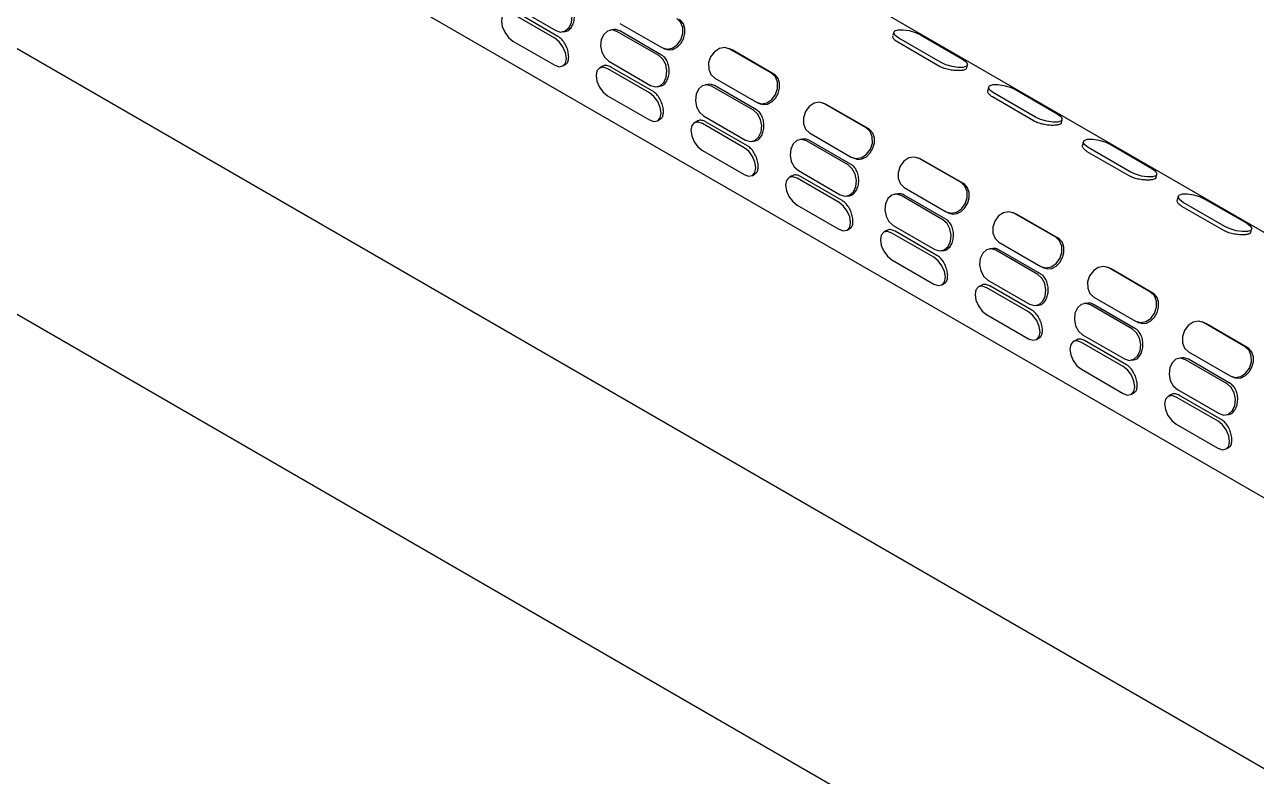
# Model space of a CAD drawing. Extents: x -1084 to 1049, y -151 to 450.
# Drawn here: x -445.6 to -367.4, y 279.1 to 326.7 of the extents above; entities that cross this region are included whole.
import ezdxf

# ---------------------------------------------------------------- set-up
doc = ezdxf.new("R2010")
doc.units = 0
doc.header["$LTSCALE"] = 23.1
doc.header["$MEASUREMENT"] = 0
doc.layers.get('0').update_dxf_attribs({"linetype": 'CONTINUOUS'})

msp = doc.modelspace()

# ---------------------------------------------------------------- linework, layer by layer
at = {"color": 7, "linetype": 'Continuous', "lineweight": 25}
for p, q in [((-309.41427, 280.33027), (-448.57198, 360.6643)), ((-455.86232, 348.03569), (-316.70461, 267.70165)), ((-411.94235, 325.85781), (-414.59374, 327.38843)), ((-414.52419, 327.87291), (-411.8728, 326.3423)), ((-411.74218, 325.97238), (-414.39356, 327.50299)), ((-309.41427, 246.31113), (-448.57198, 326.64517)), ((-407.8077, 326.79742), (-405.15631, 325.26681)), ((-411.46205, 326.25753), (-411.28786, 326.2839)), ((-408.24121, 326.40478), (-408.41541, 326.37842)), ((-405.35327, 324.76304), (-408.00466, 326.29365)), ((-405.16546, 324.79146), (-407.81685, 326.32208)), ((-390.43539, 326.23856), (-390.49331, 326.02379)), ((-387.46937, 324.33216), (-390.12075, 325.86277)), ((-388.73876, 326.07197), (-386.08738, 324.54135)), ((-414.60005, 325.68384), (-411.94866, 324.15323)), ((-405.06743, 325.22363), (-404.91616, 325.1631)), ((-400.78386, 325.15837), (-400.93513, 325.21889)), ((-398.19486, 323.6451), (-400.84625, 325.17572)), ((-400.69345, 325.11458), (-400.78826, 325.14588)), ((-398.04207, 323.58397), (-400.69345, 325.11458)), ((-387.53864, 324.07529), (-390.19002, 325.6059)), ((-408.51438, 324.40352), (-405.86299, 322.87291)), ((-411.42813, 324.10155), (-411.25423, 324.20107)), ((-408.93057, 324.07025), (-409.10447, 323.97072)), ((-405.93254, 322.38843), (-408.58393, 323.91904)), ((-405.73237, 322.50299), (-408.38375, 324.03361)), ((-385.83065, 323.95079), (-385.77273, 324.16556)), ((-405.45224, 322.78814), (-405.27805, 322.81451)), ((-402.23141, 322.9354), (-402.4056, 322.90903)), ((-399.34347, 321.29365), (-401.99485, 322.82426)), ((-399.15566, 321.32208), (-401.80704, 322.85269)), ((-401.79789, 323.32803), (-399.14651, 321.79742)), ((-384.42559, 322.76918), (-384.48351, 322.5544)), ((-408.59024, 322.21445), (-405.93886, 320.68384)), ((-381.52883, 320.6059), (-384.18021, 322.13652)), ((-381.45956, 320.86277), (-384.11094, 322.39338)), ((-382.72896, 322.60258), (-380.07757, 321.07197)), ((-399.05763, 321.75424), (-398.90636, 321.69371)), ((-394.77405, 321.68898), (-394.92532, 321.74951)), ((-392.18505, 320.17572), (-394.83644, 321.70633)), ((-394.68365, 321.64519), (-394.77846, 321.67649)), ((-392.03226, 320.11458), (-394.68365, 321.64519)), ((-405.41832, 320.63216), (-405.24442, 320.73169)), ((-402.92076, 320.60086), (-403.09466, 320.50133)), ((-399.92274, 318.91904), (-402.57412, 320.44965)), ((-402.50457, 320.93414), (-399.85319, 319.40352)), ((-399.72256, 319.03361), (-402.37395, 320.56422)), ((-379.82085, 320.4814), (-379.76293, 320.69617)), ((-395.78809, 319.85864), (-393.1367, 318.32803)), ((-399.44244, 319.31876), (-399.26824, 319.34512)), ((-396.2216, 319.46601), (-396.3958, 319.43964)), ((-393.33366, 317.82426), (-395.98505, 319.35487)), ((-393.14585, 317.85269), (-395.79724, 319.3833)), ((-378.41578, 319.29979), (-378.4737, 319.08502)), ((-375.44975, 317.39338), (-378.10114, 318.92399)), ((-376.71915, 319.13319), (-374.06776, 317.60258)), ((-402.58044, 318.74507), (-399.92905, 317.21445)), ((-393.04782, 318.28485), (-392.89655, 318.22433)), ((-388.76425, 318.21959), (-388.91551, 318.28012)), ((-386.17525, 316.70633), (-388.82663, 318.23694)), ((-388.67384, 318.1758), (-388.76865, 318.2071)), ((-386.02245, 316.64519), (-388.67384, 318.1758)), ((-375.51902, 317.13652), (-378.17041, 318.66713)), ((-399.40851, 317.16277), (-399.23462, 317.2623)), ((-396.49477, 317.46475), (-393.84338, 315.93414)), ((-373.81104, 317.01201), (-373.75312, 317.22678)), ((-396.91096, 317.13147), (-397.08485, 317.03195)), ((-393.91293, 315.44965), (-396.56432, 316.98026)), ((-393.71276, 315.56422), (-396.36414, 317.09483)), ((-393.43263, 315.84937), (-393.25844, 315.87574)), ((-390.21179, 315.99662), (-390.38599, 315.97025)), ((-387.32385, 314.35487), (-389.97524, 315.88548)), ((-387.13604, 314.3833), (-389.78743, 315.91391)), ((-389.77828, 316.38926), (-387.1269, 314.85864)), ((-372.40597, 315.8304), (-372.46389, 315.61563)), ((-370.70934, 315.6638), (-368.05796, 314.13319)), ((-396.57063, 315.27568), (-393.91924, 313.74507)), ((-369.50922, 313.66713), (-372.1606, 315.19774)), ((-369.43995, 313.92399), (-372.09133, 315.45461)), ((-387.03801, 314.81547), (-386.88674, 314.75494)), ((-382.75444, 314.7502), (-382.90571, 314.81073)), ((-380.16544, 313.23694), (-382.81683, 314.76755)), ((-382.66403, 314.70642), (-382.75884, 314.73772)), ((-380.01265, 313.1758), (-382.66403, 314.70642)), ((-455.86232, 314.01656), (-316.70461, 233.68252)), ((-393.39871, 313.69338), (-393.22481, 313.79291)), ((-390.90115, 313.66209), (-391.07505, 313.56256)), ((-387.90312, 311.98026), (-390.55451, 313.51088)), ((-390.48496, 313.99536), (-387.83357, 312.46475)), ((-387.70295, 312.09483), (-390.35433, 313.62544)), ((-367.80123, 313.54263), (-367.74331, 313.7574)), ((-384.20199, 312.52723), (-384.37618, 312.50087)), ((-383.76847, 312.91987), (-381.11709, 311.38926)), ((-390.56082, 311.80629), (-387.90944, 310.27568)), ((-387.42282, 312.37998), (-387.24863, 312.40635)), ((-381.31405, 310.88549), (-383.96543, 312.4161)), ((-381.12624, 310.91391), (-383.77762, 312.44453)), ((-381.02821, 311.34608), (-380.87694, 311.28555)), ((-376.74463, 311.28082), (-376.8959, 311.34134)), ((-374.15563, 309.76755), (-376.80702, 311.29817)), ((-376.65423, 311.23703), (-376.74904, 311.26833)), ((-374.00284, 309.70642), (-376.65423, 311.23703)), ((-387.3889, 310.224), (-387.215, 310.32352)), ((-384.89134, 310.1927), (-385.06524, 310.09317)), ((-384.47515, 310.52597), (-381.82377, 308.99536)), ((-381.89332, 308.51088), (-384.5447, 310.04149)), ((-381.69314, 308.62544), (-384.34453, 310.15606)), ((-377.75867, 309.45048), (-375.10728, 307.91987)), ((-381.41302, 308.91059), (-381.23882, 308.93696)), ((-378.19218, 309.05785), (-378.36638, 309.03148)), ((-375.30424, 307.4161), (-377.95563, 308.94671)), ((-375.11643, 307.44453), (-377.76782, 308.97514)), ((-384.55102, 308.3369), (-381.89963, 306.80629)), ((-375.0184, 307.87669), (-374.86713, 307.81616)), ((-370.73483, 307.81143), (-370.88609, 307.87196)), ((-368.14583, 306.29817), (-370.79721, 307.82878)), ((-378.46535, 307.05659), (-375.81396, 305.52597)), ((-370.64442, 307.76764), (-370.73923, 307.79894)), ((-367.99304, 306.23703), (-370.64442, 307.76764)), ((-381.37909, 306.75461), (-381.2052, 306.85414)), ((-378.88154, 306.72331), (-379.05543, 306.62378)), ((-375.88351, 305.04149), (-378.5349, 306.5721)), ((-375.68334, 305.15606), (-378.33472, 306.68667)), ((-372.18237, 305.58846), (-372.35657, 305.56209)), ((-369.10662, 303.97514), (-371.75801, 305.50575)), ((-371.74886, 305.98109), (-369.09748, 304.45048)), ((-378.54121, 304.86752), (-375.88982, 303.3369)), ((-375.40321, 305.44121), (-375.22902, 305.46757)), ((-369.29443, 303.94671), (-371.94582, 305.47732)), ((-369.00859, 304.4073), (-368.85732, 304.34678)), ((-375.36929, 303.28522), (-375.19539, 303.38475)), ((-372.87173, 303.25392), (-373.04563, 303.1544)), ((-372.45554, 303.5872), (-369.80416, 302.05659)), ((-369.67353, 301.68667), (-372.32491, 303.21728)), ((-369.8737, 301.5721), (-372.52509, 303.10271)), ((-369.3934, 301.97182), (-369.21921, 301.99819)), ((-372.5314, 301.39813), (-369.88002, 299.86752)), ((-369.35948, 299.81583), (-369.18559, 299.91536))]:
    msp.add_line(p, q, dxfattribs=at)
at = {"color": 7, "linetype": 'Continuous', "lineweight": 25, "flags": 128}
for points in [[(-411.8728, 326.3423), (-411.57156, 326.25153), (-411.27737, 326.31846), (-411.03504, 326.5329), (-410.88145, 326.86219), (-410.83998, 327.25621), (-410.91695, 327.65498), (-411.10064, 327.99778), (-411.36308, 328.23242)], [(-414.59374, 327.38843), (-414.87582, 327.48626), (-415.11544, 327.43944), (-415.27612, 327.2551), (-415.33339, 326.9613), (-415.27853, 326.60278), (-415.11991, 326.23411), (-414.88165, 325.91142), (-414.60005, 325.68384)], [(-405.15631, 325.26681), (-404.83825, 325.17442), (-404.49617, 325.23675), (-404.18215, 325.4443), (-403.94399, 325.76548), (-403.81797, 326.15138), (-403.82325, 326.54326), (-403.95904, 326.88146), (-404.20467, 327.11449)], [(-404.91176, 325.17559), (-404.73904, 325.11897), (-404.45886, 325.14763), (-404.18853, 325.28786), (-403.95459, 325.5239), (-403.78284, 325.82537), (-403.69101, 326.15667), (-403.68988, 326.48487), (-403.78508, 326.77682), (-403.97093, 326.99859), (-404.05187, 327.05335), (-404.05187, 327.05335)], [(-411.94866, 324.15323), (-411.66658, 324.0554), (-411.42696, 324.10222), (-411.26628, 324.28656), (-411.20901, 324.58035), (-411.26387, 324.93887), (-411.42249, 325.30754), (-411.66075, 325.63023), (-411.94235, 325.85781)], [(-408.00466, 326.29365), (-408.3059, 326.38441), (-408.60009, 326.31749), (-408.84242, 326.10305), (-408.99602, 325.77376), (-409.03748, 325.37973), (-408.96051, 324.98097), (-408.77682, 324.63817), (-408.51438, 324.40352)], [(-390.12075, 325.86277), (-390.35, 326.03344), (-390.43914, 326.19405), (-390.37462, 326.32015), (-390.16625, 326.39254), (-389.84576, 326.4002), (-389.46193, 326.34197), (-389.07321, 326.22671), (-388.73876, 326.07197)], [(-400.84625, 325.17572), (-401.16431, 325.2681), (-401.50639, 325.20577), (-401.82041, 324.99822), (-402.05857, 324.67704), (-402.18459, 324.29114), (-402.17931, 323.89926), (-402.04352, 323.56106), (-401.79789, 323.32803)], [(-405.86299, 322.87291), (-405.56175, 322.78214), (-405.26757, 322.84907), (-405.02523, 323.06351), (-404.87164, 323.3928), (-404.83017, 323.78683), (-404.90714, 324.18559), (-405.09083, 324.52839), (-405.35327, 324.76304)], [(-386.08738, 324.54135), (-385.85813, 324.37069), (-385.76898, 324.21008), (-385.83351, 324.08398), (-386.04188, 324.01159), (-386.36237, 324.00392), (-386.7462, 324.06215), (-387.13492, 324.17741), (-387.46937, 324.33216)], [(-408.58393, 323.91904), (-408.86601, 324.01687), (-409.10564, 323.97005), (-409.26631, 323.78571), (-409.32358, 323.49192), (-409.26873, 323.13339), (-409.1101, 322.76472), (-408.87185, 322.44204), (-408.59024, 322.21445)], [(-399.14651, 321.79742), (-398.82844, 321.70504), (-398.48636, 321.76737), (-398.17234, 321.97492), (-397.93419, 322.29609), (-397.80816, 322.68199), (-397.81344, 323.07388), (-397.94924, 323.41208), (-398.19486, 323.6451)], [(-398.90195, 321.7062), (-398.72923, 321.64958), (-398.44905, 321.67824), (-398.17872, 321.81847), (-397.94478, 322.05451), (-397.77304, 322.35598), (-397.6812, 322.68728), (-397.68008, 323.01548), (-397.77528, 323.30743), (-397.96112, 323.5292), (-398.04207, 323.58397), (-398.04207, 323.58397)], [(-401.99485, 322.82426), (-402.2961, 322.91503), (-402.59028, 322.8481), (-402.83262, 322.63366), (-402.98621, 322.30437), (-403.02768, 321.91034), (-402.95071, 321.51158), (-402.76702, 321.16878), (-402.50457, 320.93414)], [(-384.11094, 322.39338), (-384.34019, 322.56405), (-384.42934, 322.72466), (-384.36482, 322.85076), (-384.15645, 322.92315), (-383.83595, 322.93081), (-383.45212, 322.87258), (-383.0634, 322.75732), (-382.72896, 322.60258)], [(-405.93886, 320.68384), (-405.65677, 320.58601), (-405.41715, 320.63283), (-405.25648, 320.81717), (-405.1992, 321.11096), (-405.25406, 321.46949), (-405.41269, 321.83816), (-405.65094, 322.16084), (-405.93254, 322.38843)], [(-399.85319, 319.40352), (-399.55194, 319.31276), (-399.25776, 319.37969), (-399.01543, 319.59412), (-398.86183, 319.92342), (-398.82036, 320.31744), (-398.89733, 320.7162), (-399.08102, 321.059), (-399.34347, 321.29365)], [(-394.83644, 321.70633), (-395.1545, 321.79871), (-395.49659, 321.73638), (-395.81061, 321.52883), (-396.04876, 321.20766), (-396.17479, 320.82175), (-396.1695, 320.42987), (-396.03371, 320.09167), (-395.78809, 319.85864)], [(-402.57412, 320.44965), (-402.85621, 320.54748), (-403.09583, 320.50066), (-403.25651, 320.31632), (-403.31378, 320.02253), (-403.25892, 319.66401), (-403.10029, 319.29534), (-402.86204, 318.97265), (-402.58044, 318.74507)], [(-380.07757, 321.07197), (-379.84832, 320.9013), (-379.75918, 320.74069), (-379.8237, 320.61459), (-380.03207, 320.5422), (-380.35256, 320.53453), (-380.73639, 320.59277), (-381.12511, 320.70803), (-381.45956, 320.86277)], [(-393.1367, 318.32803), (-392.81864, 318.23565), (-392.47655, 318.29798), (-392.16253, 318.50553), (-391.92438, 318.8267), (-391.79835, 319.21261), (-391.80364, 319.60449), (-391.93943, 319.94269), (-392.18505, 320.17572)], [(-392.89215, 318.23681), (-392.71943, 318.18019), (-392.43924, 318.20885), (-392.16891, 318.34909), (-391.93497, 318.58512), (-391.76323, 318.8866), (-391.6714, 319.21789), (-391.67027, 319.54609), (-391.76547, 319.83804), (-391.95131, 320.05981), (-392.03226, 320.11458), (-392.03226, 320.11458)], [(-399.92905, 317.21445), (-399.64697, 317.11663), (-399.40735, 317.16344), (-399.24667, 317.34778), (-399.1894, 317.64158), (-399.24425, 318.0001), (-399.40288, 318.36877), (-399.64113, 318.69146), (-399.92274, 318.91904)], [(-395.98505, 319.35487), (-396.28629, 319.44564), (-396.58047, 319.37871), (-396.82281, 319.16428), (-396.9764, 318.83498), (-397.01787, 318.44096), (-396.9409, 318.04219), (-396.75721, 317.69939), (-396.49477, 317.46475)], [(-378.10114, 318.92399), (-378.33038, 319.09466), (-378.41953, 319.25527), (-378.35501, 319.38137), (-378.14664, 319.45376), (-377.82614, 319.46143), (-377.44232, 319.4032), (-377.05359, 319.28794), (-376.71915, 319.13319)], [(-388.82663, 318.23694), (-389.1447, 318.32932), (-389.48678, 318.26699), (-389.8008, 318.05944), (-390.03895, 317.73827), (-390.16498, 317.35237), (-390.1597, 316.96048), (-390.02391, 316.62228), (-389.77828, 316.38926)], [(-393.84338, 315.93414), (-393.54214, 315.84337), (-393.24795, 315.9103), (-393.00562, 316.12473), (-392.85203, 316.45403), (-392.81056, 316.84805), (-392.88753, 317.24682), (-393.07122, 317.58962), (-393.33366, 317.82426)], [(-374.06776, 317.60258), (-373.83852, 317.43191), (-373.74937, 317.2713), (-373.81389, 317.1452), (-374.02226, 317.07281), (-374.34276, 317.06515), (-374.72658, 317.12338), (-375.11531, 317.23864), (-375.44975, 317.39338)], [(-396.56432, 316.98026), (-396.8464, 317.07809), (-397.08602, 317.03127), (-397.2467, 316.84694), (-397.30397, 316.55314), (-397.24911, 316.19462), (-397.09049, 315.82595), (-396.85223, 315.50326), (-396.57063, 315.27568)], [(-387.1269, 314.85864), (-386.80883, 314.76626), (-386.46675, 314.82859), (-386.15273, 315.03614), (-385.91457, 315.35732), (-385.78855, 315.74322), (-385.79383, 316.1351), (-385.92962, 316.4733), (-386.17525, 316.70633)], [(-386.88234, 314.76742), (-386.70962, 314.7108), (-386.42944, 314.73946), (-386.15911, 314.8797), (-385.92517, 315.11573), (-385.75342, 315.41721), (-385.66159, 315.7485), (-385.66046, 316.0767), (-385.75567, 316.36865), (-385.94151, 316.59043), (-386.02245, 316.64519), (-386.02245, 316.64519)], [(-389.97524, 315.88548), (-390.27648, 315.97625), (-390.57067, 315.90932), (-390.813, 315.69489), (-390.9666, 315.36559), (-391.00806, 314.97157), (-390.93109, 314.5728), (-390.7474, 314.23001), (-390.48496, 313.99536)], [(-372.09133, 315.45461), (-372.32058, 315.62527), (-372.40972, 315.78588), (-372.3452, 315.91198), (-372.13683, 315.98438), (-371.81634, 315.99204), (-371.43251, 315.93381), (-371.04379, 315.81855), (-370.70934, 315.6638)], [(-393.91924, 313.74507), (-393.63716, 313.64724), (-393.39754, 313.69406), (-393.23686, 313.87839), (-393.17959, 314.17219), (-393.23445, 314.53071), (-393.39307, 314.89938), (-393.63133, 315.22207), (-393.91293, 315.44965)], [(-382.81683, 314.76755), (-383.13489, 314.85994), (-383.47697, 314.79761), (-383.79099, 314.59006), (-384.02915, 314.26888), (-384.15517, 313.88298), (-384.14989, 313.4911), (-384.0141, 313.1529), (-383.76847, 312.91987)], [(-387.83357, 312.46475), (-387.53233, 312.37398), (-387.23815, 312.44091), (-386.99581, 312.65535), (-386.84222, 312.98464), (-386.80075, 313.37866), (-386.87772, 313.77743), (-387.06141, 314.12023), (-387.32385, 314.35487)], [(-368.05796, 314.13319), (-367.82871, 313.96252), (-367.73956, 313.80192), (-367.80409, 313.67582), (-368.01246, 313.60342), (-368.33295, 313.59576), (-368.71678, 313.65399), (-369.1055, 313.76925), (-369.43995, 313.92399)], [(-390.55451, 313.51088), (-390.83659, 313.60871), (-391.07622, 313.56189), (-391.23689, 313.37755), (-391.29416, 313.08375), (-391.23931, 312.72523), (-391.08068, 312.35656), (-390.84243, 312.03387), (-390.56082, 311.80629)], [(-381.11709, 311.38926), (-380.79902, 311.29687), (-380.45694, 311.3592), (-380.14292, 311.56675), (-379.90477, 311.88793), (-379.77874, 312.27383), (-379.78402, 312.66571), (-379.91982, 313.00391), (-380.16544, 313.23694)], [(-380.87253, 311.29804), (-380.69981, 311.24142), (-380.41963, 311.27008), (-380.1493, 311.41031), (-379.91536, 311.64635), (-379.74362, 311.94782), (-379.65178, 312.27912), (-379.65066, 312.60732), (-379.74586, 312.89927), (-379.9317, 313.12104), (-380.01265, 313.1758), (-380.01265, 313.1758)], [(-387.90944, 310.27568), (-387.62735, 310.17785), (-387.38773, 310.22467), (-387.22706, 310.40901), (-387.16979, 310.7028), (-387.22464, 311.06132), (-387.38327, 311.42999), (-387.62152, 311.75268), (-387.90312, 311.98026)], [(-383.96543, 312.4161), (-384.26668, 312.50686), (-384.56086, 312.43994), (-384.8032, 312.2255), (-384.95679, 311.89621), (-384.99826, 311.50218), (-384.92129, 311.10342), (-384.7376, 310.76062), (-384.47515, 310.52597)], [(-376.80702, 311.29817), (-377.12508, 311.39055), (-377.46717, 311.32822), (-377.78119, 311.12067), (-378.01934, 310.79949), (-378.14537, 310.41359), (-378.14008, 310.02171), (-378.00429, 309.68351), (-377.75867, 309.45048)], [(-381.82377, 308.99536), (-381.52252, 308.90459), (-381.22834, 308.97152), (-380.98601, 309.18596), (-380.83241, 309.51525), (-380.79094, 309.90928), (-380.86791, 310.30804), (-381.0516, 310.65084), (-381.31405, 310.88549)], [(-384.5447, 310.04149), (-384.82679, 310.13932), (-385.06641, 310.0925), (-385.22709, 309.90816), (-385.28436, 309.61437), (-385.2295, 309.25584), (-385.07087, 308.88717), (-384.83262, 308.56449), (-384.55102, 308.3369)], [(-375.10728, 307.91987), (-374.78922, 307.82749), (-374.44713, 307.88982), (-374.13311, 308.09737), (-373.89496, 308.41854), (-373.76893, 308.80444), (-373.77422, 309.19633), (-373.91001, 309.53453), (-374.15563, 309.76755)], [(-374.86273, 307.82865), (-374.69001, 307.77203), (-374.40982, 307.80069), (-374.1395, 307.94092), (-373.90555, 308.17696), (-373.73381, 308.47843), (-373.64198, 308.80973), (-373.64085, 309.13793), (-373.73605, 309.42988), (-373.92189, 309.65165), (-374.00284, 309.70642), (-374.00284, 309.70642)], [(-377.95563, 308.94671), (-378.25687, 309.03748), (-378.55105, 308.97055), (-378.79339, 308.75611), (-378.94698, 308.42682), (-378.98845, 308.03279), (-378.91148, 307.63403), (-378.72779, 307.29123), (-378.46535, 307.05659)], [(-381.89963, 306.80629), (-381.61755, 306.70846), (-381.37793, 306.75528), (-381.21725, 306.93962), (-381.15998, 307.23341), (-381.21483, 307.59194), (-381.37346, 307.96061), (-381.61171, 308.28329), (-381.89332, 308.51088)], [(-370.79721, 307.82878), (-371.11528, 307.92116), (-371.45736, 307.85883), (-371.77138, 307.65128), (-372.00953, 307.33011), (-372.13556, 306.9442), (-372.13028, 306.55232), (-371.99449, 306.21412), (-371.74886, 305.98109)], [(-375.81396, 305.52597), (-375.51272, 305.43521), (-375.21853, 305.50214), (-374.9762, 305.71657), (-374.82261, 306.04587), (-374.78114, 306.43989), (-374.85811, 306.83865), (-375.0418, 307.18145), (-375.30424, 307.4161)], [(-378.5349, 306.5721), (-378.81698, 306.66993), (-379.0566, 306.62311), (-379.21728, 306.43877), (-379.27455, 306.14498), (-379.21969, 305.78646), (-379.06107, 305.41779), (-378.82281, 305.0951), (-378.54121, 304.86752)], [(-369.09748, 304.45048), (-368.77941, 304.3581), (-368.43733, 304.42043), (-368.12331, 304.62798), (-367.88516, 304.94915), (-367.75913, 305.33506), (-367.76441, 305.72694), (-367.9002, 306.06514), (-368.14583, 306.29817)], [(-371.94582, 305.47732), (-372.24706, 305.56809), (-372.54125, 305.50116), (-372.78358, 305.28673), (-372.93718, 304.95743), (-372.97864, 304.56341), (-372.90167, 304.16464), (-372.71799, 303.82184), (-372.45554, 303.5872)], [(-368.85292, 304.35926), (-368.6802, 304.30264), (-368.40002, 304.3313), (-368.12969, 304.47154), (-367.89575, 304.70757), (-367.724, 305.00905), (-367.63217, 305.34034), (-367.63104, 305.66854), (-367.72625, 305.96049), (-367.91209, 306.18226), (-367.99304, 306.23703), (-367.99304, 306.23703)], [(-375.88982, 303.3369), (-375.60774, 303.23908), (-375.36812, 303.28589), (-375.20744, 303.47023), (-375.15017, 303.76403), (-375.20503, 304.12255), (-375.36365, 304.49122), (-375.60191, 304.81391), (-375.88351, 305.04149)], [(-369.80416, 302.05659), (-369.50291, 301.96582), (-369.20873, 302.03275), (-368.96639, 302.24718), (-368.8128, 302.57648), (-368.77133, 302.9705), (-368.8483, 303.36927), (-369.03199, 303.71207), (-369.29443, 303.94671)], [(-372.52509, 303.10271), (-372.80718, 303.20054), (-373.0468, 303.15372), (-373.20747, 302.96939), (-373.26474, 302.67559), (-373.20989, 302.31707), (-373.05126, 301.9484), (-372.81301, 301.62571), (-372.5314, 301.39813)], [(-369.88002, 299.86752), (-369.59793, 299.76969), (-369.35831, 299.81651), (-369.19764, 300.00084), (-369.14037, 300.29464), (-369.19522, 300.65316), (-369.35385, 301.02183), (-369.5921, 301.34452), (-369.8737, 301.5721)]]:
    msp.add_lwpolyline(points, dxfattribs=at)
at = {"color": 7, "linetype": 'Continuous', "lineweight": 25}
for points, knots in [([(-411.28963, 326.29781), (-411.25652, 326.29933), (-411.14104, 326.30463), (-410.97162, 326.43385), (-410.80559, 326.66877), (-410.70659, 326.98392), (-410.68279, 327.33343), (-410.7393, 327.68212), (-410.87622, 327.98973), (-411.0384, 328.17404), (-411.14749, 328.24323), (-411.17527, 328.26085)], [0, 0, 0, 0, 0.05195514, 0.18122709, 0.31105055, 0.43998233, 0.56798358, 0.69643737, 0.82603354, 0.95570239, 1, 1, 1, 1]), ([(-411.26111, 324.21225), (-411.22582, 324.23226), (-411.13721, 324.28252), (-411.0681, 324.47553), (-411.05296, 324.75349), (-411.11135, 325.07816), (-411.23667, 325.40829), (-411.42241, 325.70526), (-411.60366, 325.88588), (-411.71406, 325.95483), (-411.74218, 325.97238)], [0, 0, 0, 0, 0.09499181, 0.23848861, 0.38099982, 0.52248249, 0.66446537, 0.80771095, 0.95103685, 1, 1, 1, 1]), ([(-407.81685, 326.32208), (-407.90335, 326.36303), (-408.04136, 326.42836), (-408.18561, 326.40106), (-408.23944, 326.39087)], [0, 0, 0, 0, 0.626818098, 1, 1, 1, 1]), ([(-390.19002, 325.6059), (-390.26363, 325.6559), (-390.41082, 325.75586), (-390.50792, 325.90872), (-390.48932, 325.9879), (-390.48157, 326.02093)], [0, 0, 0, 0, 0.36830259, 0.73651368, 1, 1, 1, 1]), ([(-405.27982, 322.82842), (-405.24671, 322.82994), (-405.13123, 322.83524), (-404.96181, 322.96446), (-404.79578, 323.19938), (-404.69678, 323.51453), (-404.67298, 323.86405), (-404.7295, 324.21274), (-404.86642, 324.52035), (-405.02859, 324.70465), (-405.13769, 324.77385), (-405.16546, 324.79146)], [0, 0, 0, 0, 0.05195514, 0.18122709, 0.31105055, 0.43998233, 0.56798358, 0.69643737, 0.82603354, 0.95570239, 1, 1, 1, 1]), ([(-408.38375, 324.03361), (-408.46652, 324.06985), (-408.63202, 324.14232), (-408.82549, 324.13557), (-408.90391, 324.07448), (-408.92369, 324.05908)], [0, 0, 0, 0, 0.42789486, 0.85568343, 1, 1, 1, 1]), ([(-385.8424, 323.95365), (-385.84142, 323.94386), (-385.83703, 323.90001), (-385.94543, 323.84962), (-386.15916, 323.80683), (-386.45894, 323.80015), (-386.80078, 323.83142), (-387.14812, 323.90573), (-387.39452, 323.99652), (-387.50939, 324.0593), (-387.53864, 324.07529)], [0, 0, 0, 0, 0.04363645, 0.19527609, 0.34587419, 0.49538541, 0.64542521, 0.79679936, 0.9482584, 1, 1, 1, 1]), ([(-401.80704, 322.85269), (-401.89355, 322.89364), (-402.03155, 322.95898), (-402.1758, 322.93167), (-402.22964, 322.92149)], [0, 0, 0, 0, 0.6268181, 1, 1, 1, 1]), ([(-405.2513, 320.74286), (-405.21601, 320.76288), (-405.1274, 320.81313), (-405.0583, 321.00614), (-405.04315, 321.28411), (-405.10155, 321.60878), (-405.22687, 321.9389), (-405.41261, 322.23587), (-405.59385, 322.4165), (-405.70426, 322.48544), (-405.73237, 322.50299)], [0, 0, 0, 0, 0.09499181, 0.23848861, 0.38099982, 0.52248249, 0.66446537, 0.80771095, 0.95103685, 1, 1, 1, 1]), ([(-384.18021, 322.13652), (-384.25382, 322.18651), (-384.40101, 322.28648), (-384.49811, 322.43933), (-384.47952, 322.51851), (-384.47176, 322.55154)], [0, 0, 0, 0, 0.36830259, 0.73651368, 1, 1, 1, 1]), ([(-399.27001, 319.35904), (-399.23691, 319.36055), (-399.12142, 319.36585), (-398.952, 319.49508), (-398.78598, 319.72999), (-398.68698, 320.04514), (-398.66318, 320.39466), (-398.71969, 320.74335), (-398.85661, 321.05096), (-399.01879, 321.23526), (-399.12788, 321.30446), (-399.15566, 321.32208)], [0, 0, 0, 0, 0.05195514, 0.18122709, 0.31105055, 0.43998233, 0.56798358, 0.69643737, 0.82603354, 0.95570239, 1, 1, 1, 1]), ([(-402.37395, 320.56422), (-402.45671, 320.60046), (-402.62222, 320.67293), (-402.81568, 320.66618), (-402.8941, 320.6051), (-402.91388, 320.58969)], [0, 0, 0, 0, 0.42789486, 0.85568343, 1, 1, 1, 1]), ([(-379.83259, 320.48427), (-379.83161, 320.47447), (-379.82722, 320.43062), (-379.93563, 320.38023), (-380.14935, 320.33745), (-380.44913, 320.33076), (-380.79097, 320.36203), (-381.13831, 320.43634), (-381.38471, 320.52713), (-381.49958, 320.58992), (-381.52883, 320.6059)], [0, 0, 0, 0, 0.04363645, 0.19527609, 0.34587419, 0.49538541, 0.64542521, 0.79679936, 0.9482584, 1, 1, 1, 1]), ([(-399.2415, 317.27347), (-399.2062, 317.29349), (-399.11759, 317.34375), (-399.04849, 317.53675), (-399.03335, 317.81472), (-399.09174, 318.13939), (-399.21706, 318.46951), (-399.4028, 318.76649), (-399.58405, 318.94711), (-399.69445, 319.01605), (-399.72256, 319.03361)], [0, 0, 0, 0, 0.094991808, 0.238488615, 0.380999816, 0.522482491, 0.664465365, 0.807710946, 0.95103685, 1, 1, 1, 1]), ([(-395.79724, 319.3833), (-395.88374, 319.42425), (-396.02174, 319.48959), (-396.166, 319.46229), (-396.21983, 319.4521)], [0, 0, 0, 0, 0.6268181, 1, 1, 1, 1]), ([(-378.17041, 318.66713), (-378.24401, 318.71712), (-378.39121, 318.81709), (-378.4883, 318.96995), (-378.46971, 319.04913), (-378.46195, 319.08215)], [0, 0, 0, 0, 0.36830259, 0.73651368, 1, 1, 1, 1]), ([(-396.36414, 317.09483), (-396.4469, 317.13107), (-396.61241, 317.20354), (-396.80588, 317.19679), (-396.8843, 317.13571), (-396.90408, 317.1203)], [0, 0, 0, 0, 0.42789486, 0.85568343, 1, 1, 1, 1]), ([(-393.26021, 315.88965), (-393.2271, 315.89117), (-393.11162, 315.89646), (-392.9422, 316.02569), (-392.77617, 316.2606), (-392.67717, 316.57576), (-392.65337, 316.92527), (-392.70989, 317.27396), (-392.8468, 317.58157), (-393.00898, 317.76588), (-393.11807, 317.83507), (-393.14585, 317.85269)], [0, 0, 0, 0, 0.05195514, 0.18122709, 0.31105055, 0.43998233, 0.56798358, 0.69643737, 0.82603354, 0.95570239, 1, 1, 1, 1]), ([(-373.82279, 317.01488), (-373.8218, 317.00508), (-373.81741, 316.96123), (-373.92582, 316.91085), (-374.13954, 316.86806), (-374.43933, 316.86137), (-374.78117, 316.89264), (-375.1285, 316.96695), (-375.3749, 317.05774), (-375.48977, 317.12053), (-375.51902, 317.13652)], [0, 0, 0, 0, 0.04363645, 0.19527609, 0.34587419, 0.49538541, 0.64542521, 0.79679936, 0.9482584, 1, 1, 1, 1]), ([(-389.78743, 315.91391), (-389.87393, 315.95487), (-390.01194, 316.0202), (-390.15619, 315.9929), (-390.21002, 315.98271)], [0, 0, 0, 0, 0.6268181, 1, 1, 1, 1]), ([(-393.23169, 313.80408), (-393.1964, 313.8241), (-393.10779, 313.87436), (-393.03869, 314.06736), (-393.02354, 314.34533), (-393.08193, 314.67), (-393.20725, 315.00013), (-393.39299, 315.2971), (-393.57424, 315.47772), (-393.68464, 315.54666), (-393.71276, 315.56422)], [0, 0, 0, 0, 0.09499181, 0.23848861, 0.38099982, 0.52248249, 0.66446537, 0.80771095, 0.95103685, 1, 1, 1, 1]), ([(-372.1606, 315.19774), (-372.23421, 315.24773), (-372.3814, 315.3477), (-372.4785, 315.50056), (-372.4599, 315.57974), (-372.45215, 315.61277)], [0, 0, 0, 0, 0.36830259, 0.73651368, 1, 1, 1, 1]), ([(-387.2504, 312.42026), (-387.21729, 312.42178), (-387.10181, 312.42708), (-386.93239, 312.5563), (-386.76636, 312.79122), (-386.66736, 313.10637), (-386.64356, 313.45588), (-386.70008, 313.80457), (-386.837, 314.11218), (-386.99917, 314.29649), (-387.10827, 314.36568), (-387.13604, 314.3833)], [0, 0, 0, 0, 0.05195514, 0.18122709, 0.31105055, 0.43998233, 0.56798358, 0.69643737, 0.82603354, 0.95570239, 1, 1, 1, 1]), ([(-390.35433, 313.62544), (-390.4371, 313.66168), (-390.6026, 313.73415), (-390.79607, 313.7274), (-390.87449, 313.66632), (-390.89427, 313.65091)], [0, 0, 0, 0, 0.42789486, 0.85568343, 1, 1, 1, 1]), ([(-367.81298, 313.54549), (-367.812, 313.53569), (-367.80761, 313.49185), (-367.91601, 313.44146), (-368.12974, 313.39867), (-368.42952, 313.39198), (-368.77136, 313.42326), (-369.1187, 313.49757), (-369.3651, 313.58836), (-369.47997, 313.65114), (-369.50922, 313.66713)], [0, 0, 0, 0, 0.04363645, 0.19527609, 0.34587419, 0.49538541, 0.64542521, 0.79679936, 0.9482584, 1, 1, 1, 1]), ([(-383.77762, 312.44453), (-383.86413, 312.48548), (-384.00213, 312.55081), (-384.14638, 312.52351), (-384.20022, 312.51332)], [0, 0, 0, 0, 0.6268181, 1, 1, 1, 1]), ([(-387.22188, 310.3347), (-387.18659, 310.35471), (-387.09798, 310.40497), (-387.02888, 310.59798), (-387.01373, 310.87594), (-387.07213, 311.20061), (-387.19745, 311.53074), (-387.38319, 311.82771), (-387.56443, 312.00833), (-387.67484, 312.07728), (-387.70295, 312.09483)], [0, 0, 0, 0, 0.09499181, 0.23848861, 0.38099982, 0.52248249, 0.66446537, 0.80771095, 0.95103685, 1, 1, 1, 1]), ([(-384.34453, 310.15606), (-384.42729, 310.1923), (-384.5928, 310.26477), (-384.78626, 310.25802), (-384.86468, 310.19693), (-384.88446, 310.18153)], [0, 0, 0, 0, 0.42789486, 0.85568343, 1, 1, 1, 1]), ([(-381.24059, 308.95087), (-381.20749, 308.95239), (-381.092, 308.95769), (-380.92258, 309.08691), (-380.75656, 309.32183), (-380.65756, 309.63698), (-380.63376, 309.9865), (-380.69027, 310.33519), (-380.82719, 310.6428), (-380.98937, 310.8271), (-381.09846, 310.8963), (-381.12624, 310.91391)], [0, 0, 0, 0, 0.05195514, 0.18122709, 0.31105055, 0.43998233, 0.56798358, 0.69643737, 0.82603354, 0.95570239, 1, 1, 1, 1]), ([(-381.21208, 306.86531), (-381.17678, 306.88533), (-381.08817, 306.93558), (-381.01907, 307.12859), (-381.00393, 307.40656), (-381.06232, 307.73123), (-381.18764, 308.06135), (-381.37338, 308.35832), (-381.55463, 308.53895), (-381.66503, 308.60789), (-381.69314, 308.62544)], [0, 0, 0, 0, 0.09499181, 0.23848861, 0.38099982, 0.52248249, 0.66446537, 0.80771095, 0.95103685, 1, 1, 1, 1]), ([(-377.76782, 308.97514), (-377.85432, 309.01609), (-377.99232, 309.08143), (-378.13658, 309.05412), (-378.19041, 309.04394)], [0, 0, 0, 0, 0.6268181, 1, 1, 1, 1]), ([(-375.23079, 305.48149), (-375.19768, 305.483), (-375.0822, 305.4883), (-374.91278, 305.61753), (-374.74675, 305.85244), (-374.64775, 306.16759), (-374.62395, 306.51711), (-374.68047, 306.8658), (-374.81738, 307.17341), (-374.97956, 307.35771), (-375.08865, 307.42691), (-375.11643, 307.44453)], [0, 0, 0, 0, 0.05195514, 0.18122709, 0.31105055, 0.43998233, 0.56798358, 0.69643737, 0.82603354, 0.95570239, 1, 1, 1, 1]), ([(-378.33472, 306.68667), (-378.41748, 306.72291), (-378.58299, 306.79538), (-378.77646, 306.78863), (-378.85488, 306.72755), (-378.87466, 306.71214)], [0, 0, 0, 0, 0.42789486, 0.85568343, 1, 1, 1, 1]), ([(-371.75801, 305.50575), (-371.84451, 305.5467), (-371.98252, 305.61204), (-372.12677, 305.58474), (-372.1806, 305.57455)], [0, 0, 0, 0, 0.6268181, 1, 1, 1, 1]), ([(-375.20227, 303.39592), (-375.16698, 303.41594), (-375.07837, 303.4662), (-375.00927, 303.6592), (-374.99412, 303.93717), (-375.05251, 304.26184), (-375.17783, 304.59196), (-375.36357, 304.88894), (-375.54482, 305.06956), (-375.65522, 305.1385), (-375.68334, 305.15606)], [0, 0, 0, 0, 0.09499181, 0.23848861, 0.38099982, 0.52248249, 0.66446537, 0.80771095, 0.95103685, 1, 1, 1, 1]), ([(-369.22098, 302.0121), (-369.18787, 302.01362), (-369.07239, 302.01891), (-368.90297, 302.14814), (-368.73694, 302.38305), (-368.63794, 302.69821), (-368.61414, 303.04772), (-368.67066, 303.39641), (-368.80758, 303.70402), (-368.96975, 303.88833), (-369.07885, 303.95752), (-369.10662, 303.97514)], [0, 0, 0, 0, 0.05195514, 0.18122709, 0.31105055, 0.43998233, 0.56798358, 0.69643737, 0.82603354, 0.95570239, 1, 1, 1, 1]), ([(-372.32491, 303.21728), (-372.40768, 303.25352), (-372.57318, 303.32599), (-372.76665, 303.31924), (-372.84507, 303.25816), (-372.86485, 303.24275)], [0, 0, 0, 0, 0.42789486, 0.85568343, 1, 1, 1, 1]), ([(-369.19246, 299.92653), (-369.15717, 299.94655), (-369.06856, 299.99681), (-368.99946, 300.18981), (-368.98431, 300.46778), (-369.04271, 300.79245), (-369.16803, 301.12258), (-369.35377, 301.41955), (-369.53501, 301.60017), (-369.64542, 301.66911), (-369.67353, 301.68667)], [0, 0, 0, 0, 0.09499181, 0.23848861, 0.38099982, 0.52248249, 0.66446537, 0.80771095, 0.95103685, 1, 1, 1, 1])]:
    msp.add_open_spline(points, degree=3, knots=knots, dxfattribs=at)

doc.saveas('drawing.dxf')
